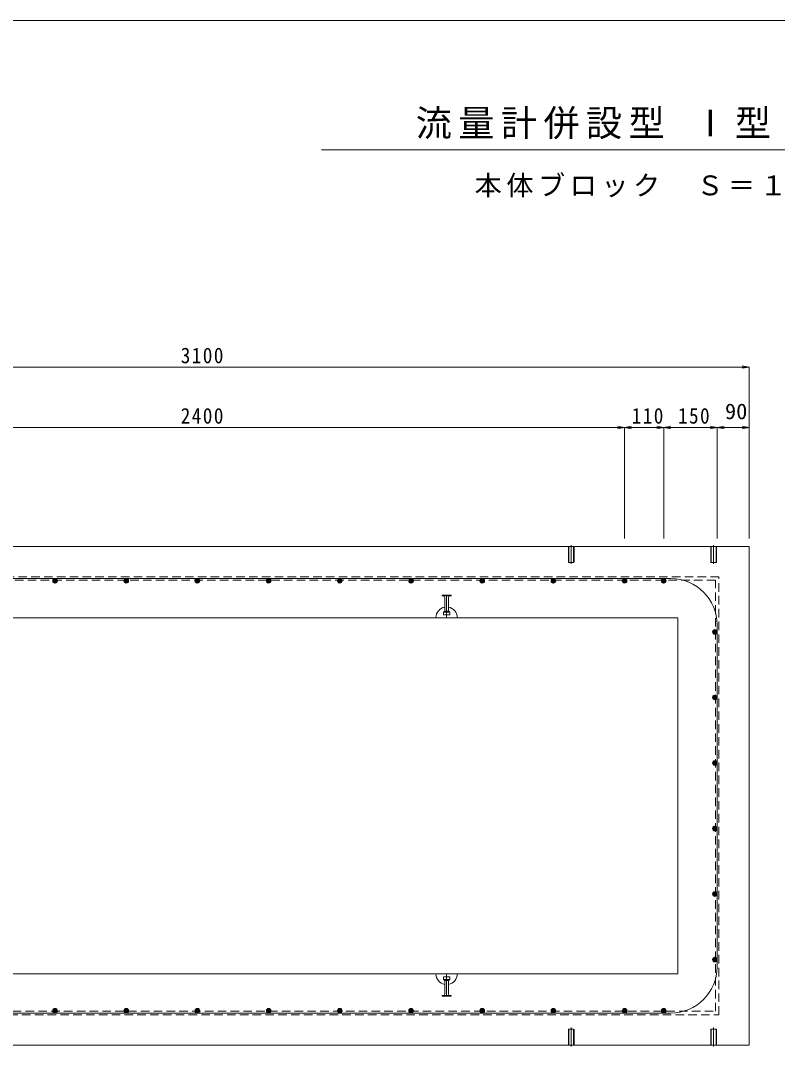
# Model space of a CAD drawing. Units: millimetres, scale not verified. Extents: x -3978 to 3978, y -2819 to 2819.
# Drawn here: x -1852 to 275, y -62 to 2819 of the extents above; entities that cross this region are included whole.
import ezdxf
from ezdxf.enums import TextEntityAlignment as Align

# ---------------------------------------------------------------- set-up
doc = ezdxf.new("R2010")
doc.units = ezdxf.units.MM
doc.header["$LTSCALE"] = 20
doc.linetypes.add('DASHED1', pattern=[1.8, 1.2, -0.6])
for name, color, linetype, lineweight in [('0-0_図面枠', 4, 'Continuous', 9), ('0-3_鉄筋', 7, 'Continuous', 9), ('0-6_寸法', 4, 'Continuous', 9), ('1-0', 7, 'Continuous', 9)]:
    doc.layers.add(name, color=color, linetype=linetype, lineweight=lineweight)
doc.styles.add('ＭＳ ゴシック', font='')
doc.styles.get('ＭＳ ゴシック').set_extended_font_data('MS Gothic')

msp = doc.modelspace()

# ---------------------------------------------------------------- linework, layer by layer
at = {"layer": '0-0_図面枠'}
for p, q in [((-311.51, 1341.87), (-311.51, 1296.87)), ((-304.61, 1345.81), (-304.61, 1292.92)), ((-297.71, 1296.87), (-297.71, 1341.87)), ((88.49, 1341.87), (88.49, 1296.87)), ((95.39, 1345.81), (95.39, 1292.92)), ((102.29, 1296.87), (102.29, 1341.87)), ((-312.61, 1297.97), (-311.51, 1296.87)), ((-311.51, 1296.87), (-297.71, 1296.87)), ((-297.71, 1296.87), (-296.61, 1297.97)), ((87.39, 1297.97), (88.49, 1296.87)), ((88.49, 1296.87), (102.29, 1296.87)), ((102.29, 1296.87), (103.39, 1297.97)), ((-667.11, 1204.87), (-642.11, 1204.87)), ((-667.11, 1202.87), (-667.11, 1204.87)), ((-667.11, 1202.87), (-642.11, 1202.87)), ((-659.61, 1160.37), (-659.61, 1197.87)), ((-654.61, 1141.87), (-654.61, 1204.87)), ((-649.61, 1160.37), (-649.61, 1197.87)), ((-642.11, 1202.87), (-642.11, 1204.87)), ((-659.61, 1160.37), (-663.61, 1157.37)), ((-663.61, 1149.87), (-663.61, 1157.37)), ((-663.61, 1157.37), (-645.61, 1157.37)), ((-659.61, 1160.37), (-649.61, 1160.37)), ((-649.61, 1160.37), (-645.61, 1157.37)), ((-645.61, 1149.87), (-645.61, 1157.37)), ((-684.61, 1141.87), (-624.61, 1141.87)), ((-663.61, 1149.87), (-645.61, 1149.87)), ((-684.61, 141.87), (-624.61, 141.87)), ((-663.61, 133.87), (-663.61, 126.37)), ((-663.61, 133.87), (-645.61, 133.87)), ((-663.61, 126.37), (-645.61, 126.37)), ((-659.61, 123.37), (-663.61, 126.37)), ((-659.61, 123.37), (-659.61, 85.87)), ((-659.61, 123.37), (-649.61, 123.37)), ((-654.61, 141.87), (-654.61, 78.87)), ((-649.61, 123.37), (-645.61, 126.37)), ((-649.61, 123.37), (-649.61, 85.87)), ((-645.61, 133.87), (-645.61, 126.37)), ((-667.11, 80.87), (-667.11, 78.87)), ((-667.11, 80.87), (-642.11, 80.87)), ((-667.11, 78.87), (-642.11, 78.87)), ((-642.11, 80.87), (-642.11, 78.87)), ((-312.61, -14.23), (-311.51, -13.13)), ((-311.51, -58.13), (-311.51, -13.13)), ((-311.51, -13.13), (-297.71, -13.13)), ((-304.61, -62.08), (-304.61, -9.19)), ((-297.71, -13.13), (-297.71, -58.13)), ((-297.71, -13.13), (-296.61, -14.23)), ((87.39, -14.23), (88.49, -13.13)), ((88.49, -58.13), (88.49, -13.13)), ((88.49, -13.13), (102.29, -13.13)), ((95.39, -62.08), (95.39, -9.19)), ((102.29, -13.13), (102.29, -58.13)), ((102.29, -13.13), (103.39, -14.23))]:
    msp.add_line(p, q, dxfattribs=at)
at = {"layer": '0-0_図面枠', "color": 7, "linetype": 'DASHED1'}
for p, q in [((110.39, 1256.87), (-2819.61, 1256.87)), ((110.39, 26.87), (110.39, 1256.87)), ((-2809.61, 36.87), (100.39, 36.87)), ((-2819.61, 26.87), (110.39, 26.87))]:
    msp.add_line(p, q, dxfattribs=at)
at = {"layer": '0-0_図面枠', "color": 3}
for points in [[(-2904.61, -58.13), (195.39, -58.13), (195.39, 1341.87), (-2904.61, 1341.87)], [(-2704.61, 141.87), (-4.61, 141.87), (-4.61, 1141.87), (-2704.61, 1141.87)]]:
    msp.add_lwpolyline(points, close=True, dxfattribs=at)
at = {"layer": '0-0_図面枠'}
for points in [[(-296.61, 1297.97), (-296.61, 1341.87), (-312.61, 1341.87), (-312.61, 1297.97)], [(103.39, 1297.97), (103.39, 1341.87), (87.39, 1341.87), (87.39, 1297.97)], [(-296.61, -14.23), (-296.61, -58.13), (-312.61, -58.13), (-312.61, -14.23)], [(103.39, -14.23), (103.39, -58.13), (87.39, -58.13), (87.39, -14.23)]]:
    msp.add_lwpolyline(points, dxfattribs=at)
at = {"layer": '0-0_図面枠', "color": 7, "linetype": 'DASHED1'}
msp.add_lwpolyline([(100.39, 36.87), (100.39, 1246.87), (-2809.61, 1246.87)], dxfattribs=at)
at = {"layer": '0-0_図面枠'}
for centre, radius, start, end in [((-664.61, 1197.87), 5, 0, 90), ((-644.61, 1197.87), 5, 90, 180), ((-654.61, 1141.87), 30, 99.59407, 180), ((-654.61, 1141.87), 30, 0, 80.40593), ((-654.61, 141.87), 30, 180, 260.40593), ((-654.61, 141.87), 30, 279.59407, 0), ((-664.61, 85.87), 5, 270, 0), ((-644.61, 85.87), 5, 180, 270)]:
    msp.add_arc(centre, radius, start, end, dxfattribs=at)
at = {"layer": '0-3_鉄筋', "color": 2}
for p, q in [((-24.61, 1251.87), (-2684.61, 1251.87)), ((105.39, 1121.87), (105.39, 161.87)), ((-24.61, 31.87), (-2684.61, 31.87))]:
    msp.add_line(p, q, dxfattribs=at)
at = {"layer": '0-3_鉄筋'}
for p, q in [((-1761.08, 1246.05), (-1753.93, 1238.9)), ((-1760.91, 1243.76), (-1756.22, 1239.07)), ((-1760.66, 1247.75), (-1752.23, 1239.32)), ((-1759.91, 1249.13), (-1750.85, 1240.07)), ((-1758.91, 1250.24), (-1749.74, 1241.07)), ((-1757.66, 1251.11), (-1748.87, 1242.33)), ((-1756.11, 1251.69), (-1748.29, 1243.87)), ((-1754.15, 1251.85), (-1748.13, 1245.83)), ((-1750.84, 1250.66), (-1749.32, 1249.15)), ((-1561.08, 1246.05), (-1553.93, 1238.9)), ((-1560.91, 1243.76), (-1556.22, 1239.07)), ((-1560.66, 1247.75), (-1552.23, 1239.32)), ((-1559.91, 1249.13), (-1550.85, 1240.07)), ((-1558.91, 1250.24), (-1549.74, 1241.07)), ((-1557.66, 1251.11), (-1548.87, 1242.33)), ((-1556.11, 1251.69), (-1548.29, 1243.87)), ((-1554.15, 1251.85), (-1548.13, 1245.83)), ((-1550.84, 1250.66), (-1549.32, 1249.15)), ((-1361.08, 1246.05), (-1353.93, 1238.9)), ((-1360.91, 1243.76), (-1356.22, 1239.07)), ((-1360.66, 1247.75), (-1352.23, 1239.32)), ((-1359.91, 1249.13), (-1350.85, 1240.07)), ((-1358.91, 1250.24), (-1349.74, 1241.07)), ((-1357.66, 1251.11), (-1348.87, 1242.33)), ((-1356.11, 1251.69), (-1348.29, 1243.87)), ((-1354.15, 1251.85), (-1348.13, 1245.83)), ((-1350.84, 1250.66), (-1349.32, 1249.15)), ((-1161.08, 1246.05), (-1153.93, 1238.9)), ((-1160.91, 1243.76), (-1156.22, 1239.07)), ((-1160.66, 1247.75), (-1152.23, 1239.32)), ((-1159.91, 1249.13), (-1150.85, 1240.07)), ((-1158.91, 1250.24), (-1149.74, 1241.07)), ((-1157.66, 1251.11), (-1148.87, 1242.33)), ((-1156.11, 1251.69), (-1148.29, 1243.87)), ((-1154.15, 1251.85), (-1148.13, 1245.83)), ((-1150.84, 1250.66), (-1149.32, 1249.15)), ((-961.08, 1246.05), (-953.93, 1238.9)), ((-960.91, 1243.76), (-956.22, 1239.07)), ((-960.66, 1247.75), (-952.23, 1239.32)), ((-959.91, 1249.13), (-950.85, 1240.07)), ((-958.91, 1250.24), (-949.74, 1241.07)), ((-957.66, 1251.11), (-948.87, 1242.33)), ((-956.11, 1251.69), (-948.29, 1243.87)), ((-954.15, 1251.85), (-948.13, 1245.83)), ((-950.84, 1250.66), (-949.32, 1249.15)), ((-761.08, 1246.05), (-753.93, 1238.9)), ((-760.91, 1243.76), (-756.22, 1239.07)), ((-760.66, 1247.75), (-752.23, 1239.32)), ((-759.91, 1249.13), (-750.85, 1240.07)), ((-758.91, 1250.24), (-749.74, 1241.07)), ((-757.66, 1251.11), (-748.87, 1242.33)), ((-756.11, 1251.69), (-748.29, 1243.87)), ((-754.15, 1251.85), (-748.13, 1245.83)), ((-750.84, 1250.66), (-749.32, 1249.15)), ((-561.08, 1246.05), (-553.93, 1238.9)), ((-560.91, 1243.76), (-556.22, 1239.07)), ((-560.66, 1247.75), (-552.23, 1239.32)), ((-559.91, 1249.13), (-550.85, 1240.07)), ((-558.91, 1250.24), (-549.74, 1241.07)), ((-557.66, 1251.11), (-548.87, 1242.33)), ((-556.11, 1251.69), (-548.29, 1243.87)), ((-554.15, 1251.85), (-548.13, 1245.83)), ((-550.84, 1250.66), (-549.32, 1249.15)), ((-361.08, 1246.05), (-353.93, 1238.9)), ((-360.91, 1243.76), (-356.22, 1239.07)), ((-360.66, 1247.75), (-352.23, 1239.32)), ((-359.91, 1249.13), (-350.85, 1240.07)), ((-358.91, 1250.24), (-349.74, 1241.07)), ((-357.66, 1251.11), (-348.87, 1242.33)), ((-356.11, 1251.69), (-348.29, 1243.87)), ((-354.15, 1251.85), (-348.13, 1245.83)), ((-350.84, 1250.66), (-349.32, 1249.15)), ((-161.08, 1246.05), (-153.93, 1238.9)), ((-160.91, 1243.76), (-156.22, 1239.07)), ((-160.66, 1247.75), (-152.23, 1239.32)), ((-159.91, 1249.13), (-150.85, 1240.07)), ((-158.91, 1250.24), (-149.74, 1241.07)), ((-157.66, 1251.11), (-148.87, 1242.33)), ((-156.11, 1251.69), (-148.29, 1243.87)), ((-154.15, 1251.85), (-148.13, 1245.83)), ((-150.84, 1250.66), (-149.32, 1249.15)), ((-51.08, 1246.05), (-43.93, 1238.9)), ((-50.91, 1243.76), (-46.22, 1239.07)), ((-50.66, 1247.75), (-42.23, 1239.32)), ((-49.91, 1249.13), (-40.85, 1240.07)), ((-48.91, 1250.24), (-39.74, 1241.07)), ((-47.66, 1251.11), (-38.87, 1242.33)), ((-46.11, 1251.69), (-38.29, 1243.87)), ((-44.15, 1251.85), (-38.13, 1245.83)), ((-40.84, 1250.66), (-39.32, 1249.15)), ((98.42, 1108.35), (92.4, 1102.33)), ((100.39, 1108.19), (92.56, 1100.37)), ((101.93, 1107.61), (93.14, 1098.83)), ((95.11, 1107.16), (93.6, 1105.65)), ((103.18, 1106.74), (94.01, 1097.57)), ((104.19, 1105.63), (95.12, 1096.57)), ((104.93, 1104.25), (96.5, 1095.82)), ((105.35, 1102.55), (98.2, 1095.4)), ((105.19, 1100.26), (100.49, 1095.57)), ((98.42, 924.35), (92.4, 918.33)), ((100.39, 924.19), (92.56, 916.37)), ((101.93, 923.61), (93.14, 914.83)), ((95.11, 923.16), (93.6, 921.65)), ((103.18, 922.74), (94.01, 913.57)), ((104.19, 921.63), (95.12, 912.57)), ((104.93, 920.25), (96.5, 911.82)), ((105.35, 918.55), (98.2, 911.4)), ((105.19, 916.26), (100.49, 911.57)), ((98.42, 740.35), (92.4, 734.33)), ((100.39, 740.19), (92.56, 732.37)), ((101.93, 739.61), (93.14, 730.83)), ((95.11, 739.16), (93.6, 737.65)), ((103.18, 738.74), (94.01, 729.57)), ((104.19, 737.63), (95.12, 728.57)), ((104.93, 736.25), (96.5, 727.82)), ((105.35, 734.55), (98.2, 727.4)), ((105.19, 732.26), (100.49, 727.57)), ((98.42, 556.35), (92.4, 550.33)), ((100.39, 556.19), (92.56, 548.37)), ((101.93, 555.61), (93.14, 546.83)), ((95.11, 555.16), (93.6, 553.65)), ((103.18, 554.74), (94.01, 545.57)), ((104.19, 553.63), (95.12, 544.57)), ((104.93, 552.25), (96.5, 543.82)), ((105.35, 550.55), (98.2, 543.4)), ((105.19, 548.26), (100.49, 543.57)), ((98.42, 372.35), (92.4, 366.33)), ((100.39, 372.19), (92.56, 364.37)), ((101.93, 371.61), (93.14, 362.83)), ((95.11, 371.16), (93.6, 369.65)), ((103.18, 370.74), (94.01, 361.57)), ((104.19, 369.63), (95.12, 360.57)), ((104.93, 368.25), (96.5, 359.82)), ((105.35, 366.55), (98.2, 359.4)), ((105.19, 364.26), (100.49, 359.57)), ((98.42, 188.35), (92.4, 182.33)), ((100.39, 188.19), (92.56, 180.37)), ((101.93, 187.61), (93.14, 178.83)), ((95.11, 187.16), (93.6, 185.65)), ((103.18, 186.74), (94.01, 177.57)), ((104.19, 185.63), (95.12, 176.57)), ((104.93, 184.25), (96.5, 175.82)), ((105.35, 182.55), (98.2, 175.4)), ((105.19, 180.26), (100.49, 175.57)), ((-1761.08, 37.68), (-1753.93, 44.83)), ((-1760.91, 39.97), (-1756.22, 44.67)), ((-1760.66, 35.98), (-1752.23, 44.41)), ((-1759.91, 34.61), (-1750.85, 43.67)), ((-1758.91, 33.49), (-1749.74, 42.66)), ((-1757.66, 32.62), (-1748.87, 41.41)), ((-1756.11, 32.04), (-1748.29, 39.87)), ((-1754.15, 31.88), (-1748.13, 37.9)), ((-1750.84, 33.08), (-1749.32, 34.59)), ((-1561.08, 37.68), (-1553.93, 44.83)), ((-1560.91, 39.97), (-1556.22, 44.67)), ((-1560.66, 35.98), (-1552.23, 44.41)), ((-1559.91, 34.61), (-1550.85, 43.67)), ((-1558.91, 33.49), (-1549.74, 42.66)), ((-1557.66, 32.62), (-1548.87, 41.41)), ((-1556.11, 32.04), (-1548.29, 39.87)), ((-1554.15, 31.88), (-1548.13, 37.9)), ((-1550.84, 33.08), (-1549.32, 34.59)), ((-1361.08, 37.68), (-1353.93, 44.83)), ((-1360.91, 39.97), (-1356.22, 44.67)), ((-1360.66, 35.98), (-1352.23, 44.41)), ((-1359.91, 34.61), (-1350.85, 43.67)), ((-1358.91, 33.49), (-1349.74, 42.66)), ((-1357.66, 32.62), (-1348.87, 41.41)), ((-1356.11, 32.04), (-1348.29, 39.87)), ((-1354.15, 31.88), (-1348.13, 37.9)), ((-1350.84, 33.08), (-1349.32, 34.59)), ((-1161.08, 37.68), (-1153.93, 44.83)), ((-1160.91, 39.97), (-1156.22, 44.67)), ((-1160.66, 35.98), (-1152.23, 44.41)), ((-1159.91, 34.61), (-1150.85, 43.67)), ((-1158.91, 33.49), (-1149.74, 42.66)), ((-1157.66, 32.62), (-1148.87, 41.41)), ((-1156.11, 32.04), (-1148.29, 39.87)), ((-1154.15, 31.88), (-1148.13, 37.9)), ((-1150.84, 33.08), (-1149.32, 34.59)), ((-961.08, 37.68), (-953.93, 44.83)), ((-960.91, 39.97), (-956.22, 44.67)), ((-960.66, 35.98), (-952.23, 44.41)), ((-959.91, 34.61), (-950.85, 43.67)), ((-958.91, 33.49), (-949.74, 42.66)), ((-957.66, 32.62), (-948.87, 41.41)), ((-956.11, 32.04), (-948.29, 39.87)), ((-954.15, 31.88), (-948.13, 37.9)), ((-950.84, 33.08), (-949.32, 34.59)), ((-761.08, 37.68), (-753.93, 44.83)), ((-760.91, 39.97), (-756.22, 44.67)), ((-760.66, 35.98), (-752.23, 44.41)), ((-759.91, 34.61), (-750.85, 43.67)), ((-758.91, 33.49), (-749.74, 42.66)), ((-757.66, 32.62), (-748.87, 41.41)), ((-756.11, 32.04), (-748.29, 39.87)), ((-754.15, 31.88), (-748.13, 37.9)), ((-750.84, 33.08), (-749.32, 34.59)), ((-561.08, 37.68), (-553.93, 44.83)), ((-560.91, 39.97), (-556.22, 44.67)), ((-560.66, 35.98), (-552.23, 44.41)), ((-559.91, 34.61), (-550.85, 43.67)), ((-558.91, 33.49), (-549.74, 42.66)), ((-557.66, 32.62), (-548.87, 41.41)), ((-556.11, 32.04), (-548.29, 39.87)), ((-554.15, 31.88), (-548.13, 37.9)), ((-550.84, 33.08), (-549.32, 34.59)), ((-361.08, 37.68), (-353.93, 44.83)), ((-360.91, 39.97), (-356.22, 44.67)), ((-360.66, 35.98), (-352.23, 44.41)), ((-359.91, 34.61), (-350.85, 43.67)), ((-358.91, 33.49), (-349.74, 42.66)), ((-357.66, 32.62), (-348.87, 41.41)), ((-356.11, 32.04), (-348.29, 39.87)), ((-354.15, 31.88), (-348.13, 37.9)), ((-350.84, 33.08), (-349.32, 34.59)), ((-161.08, 37.68), (-153.93, 44.83)), ((-160.91, 39.97), (-156.22, 44.67)), ((-160.66, 35.98), (-152.23, 44.41)), ((-159.91, 34.61), (-150.85, 43.67)), ((-158.91, 33.49), (-149.74, 42.66)), ((-157.66, 32.62), (-148.87, 41.41)), ((-156.11, 32.04), (-148.29, 39.87)), ((-154.15, 31.88), (-148.13, 37.9)), ((-150.84, 33.08), (-149.32, 34.59)), ((-51.08, 37.68), (-43.93, 44.83)), ((-50.91, 39.97), (-46.22, 44.67)), ((-50.66, 35.98), (-42.23, 44.41)), ((-49.91, 34.61), (-40.85, 43.67)), ((-48.91, 33.49), (-39.74, 42.66)), ((-47.66, 32.62), (-38.87, 41.41)), ((-46.11, 32.04), (-38.29, 39.87)), ((-44.15, 31.88), (-38.13, 37.9)), ((-40.84, 33.08), (-39.32, 34.59))]:
    msp.add_line(p, q, dxfattribs=at)
at = {"layer": '0-3_鉄筋', "color": 2}
for centre in [(-1754.61, 1245.37), (-1554.61, 1245.37), (-1354.61, 1245.37), (-1154.61, 1245.37), (-954.61, 1245.37), (-754.61, 1245.37), (-554.61, 1245.37), (-354.61, 1245.37), (-154.61, 1245.37), (-44.61, 1245.37), (98.89, 1101.87), (98.89, 917.87), (98.89, 733.87), (98.89, 549.87), (98.89, 365.87), (98.89, 181.87), (-1754.61, 38.37), (-1554.61, 38.37), (-1354.61, 38.37), (-1154.61, 38.37), (-954.61, 38.37), (-754.61, 38.37), (-554.61, 38.37), (-354.61, 38.37), (-154.61, 38.37), (-44.61, 38.37)]:
    msp.add_circle(centre, 6.5, dxfattribs=at)
for centre, start, end in [((-24.61, 1121.87), 0, 90), ((-24.61, 161.87), 270, 0)]:
    msp.add_arc(centre, 130, start, end, dxfattribs=at)
at = {"layer": '0-6_寸法'}
for p, q in [((-2904.61, 1845.57), (195.39, 1845.57)), ((195.39, 1845.57), (175.69, 1849.04)), ((195.39, 1845.57), (175.69, 1842.1)), ((195.39, 1845.57), (195.39, 1676.1)), ((-2554.61, 1676.1), (-154.61, 1676.1)), ((-154.61, 1676.1), (-174.31, 1679.58)), ((-154.61, 1676.1), (-174.31, 1672.63)), ((-154.61, 1676.1), (-134.92, 1679.58)), ((-154.61, 1676.1), (-154.61, 1363.93)), ((-154.61, 1676.1), (-44.61, 1676.1)), ((-154.61, 1676.1), (-134.92, 1672.63)), ((-44.61, 1676.1), (-64.31, 1679.58)), ((-44.61, 1676.1), (-64.31, 1672.63)), ((-44.61, 1676.1), (-24.92, 1679.58)), ((-44.61, 1676.1), (-44.61, 1363.93)), ((-44.61, 1676.1), (105.39, 1676.1)), ((-44.61, 1676.1), (-24.92, 1672.63)), ((105.39, 1676.1), (85.69, 1679.58)), ((105.39, 1676.1), (85.69, 1672.63)), ((105.39, 1676.1), (125.08, 1679.58)), ((105.39, 1676.1), (105.39, 1363.93)), ((105.39, 1676.1), (195.39, 1676.1)), ((105.39, 1676.1), (125.08, 1672.63)), ((195.39, 1676.1), (175.69, 1679.58)), ((195.39, 1676.1), (175.69, 1672.63)), ((195.39, 1676.1), (195.39, 1363.93))]:
    msp.add_line(p, q, dxfattribs=at)
at = {"layer": '1-0', "color": 5}
msp.add_line((3978.45, 2818.65), (-3978.45, 2818.65), dxfattribs=at)
at = {"layer": '1-0'}
msp.add_line((-1006.29, 2455.59), (1016.54, 2455.59), dxfattribs=at)

# ---------------------------------------------------------------- texts
at = {"layer": '0-6_寸法', "color": 7, "style": 'ＭＳ ゴシック', "width": 1.05}
msp.add_text('90', height=43.99, dxfattribs=at).set_placement((127.39, 1686.1), align=Align.BOTTOM_LEFT)
at = {"layer": '0-6_寸法', "color": 7, "char_height": 43.99, "attachment_point": 7, "style": 'ＭＳ ゴシック'}
for s, insert in [('\\T1.15;\\W0.9;3100', (-1401.61, 1855.57)), ('\\T1.15;\\W0.9;2400', (-1401.61, 1686.1)), ('\\T1.15;\\W0.9;110', (-134.61, 1686.1)), ('\\T1.15;\\W0.9;150', (-4.61, 1686.1))]:
    msp.add_mtext(s, dxfattribs=dict(at, insert=insert))
at = {"layer": '1-0', "attachment_point": 7, "style": 'ＭＳ ゴシック'}
for s, insert, char_height in [('\\T1.18;流量計併設型\\~Ⅰ型\u3000配筋図', (-741.43, 2484.86), 74.29), ('\\T1.17;本体ブロック\u3000Ｓ＝１／２０', (-575.73, 2321.29), 55.76)]:
    msp.add_mtext(s, dxfattribs=dict(at, insert=insert, char_height=char_height))

doc.saveas('drawing.dxf')
